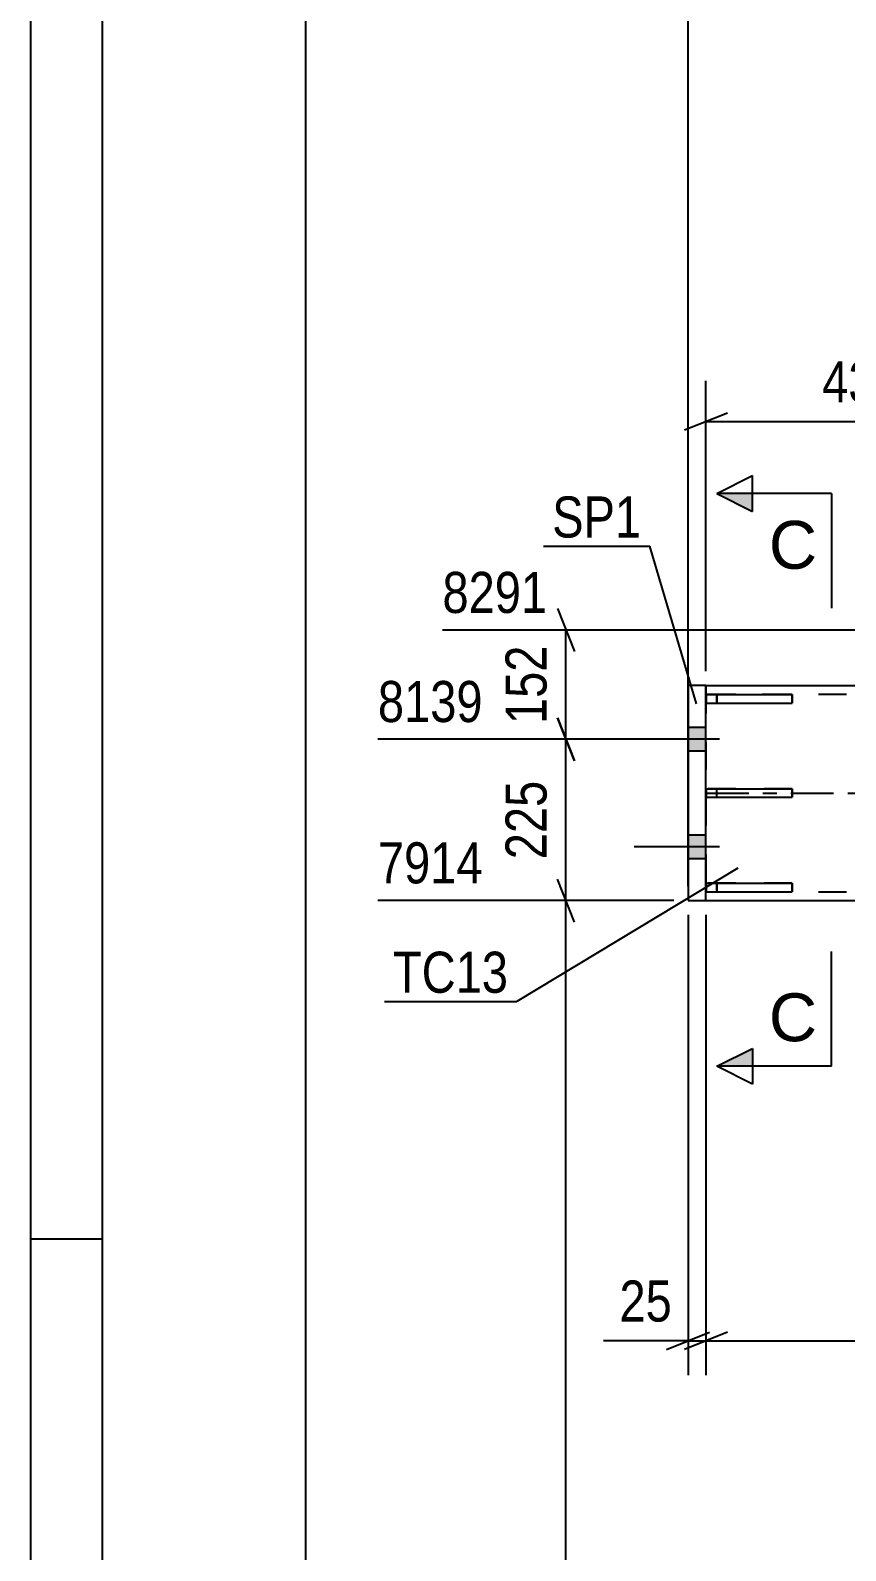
# Model space of a CAD drawing. Header units: millimetres. Extents: x 0 to 841, y 0 to 594.
# Drawn here: x 0 to 56.8, y 425.3 to 531.3 of the extents above; entities that cross this region are included whole.
import ezdxf

# ---------------------------------------------------------------- set-up
doc = ezdxf.new("R2010")
doc.units = ezdxf.units.MM
doc.linetypes.add('DXK_LINE_DOT2', pattern=[3.9198, 1.9599, -1.9599])
doc.linetypes.add('DXK_LINE_DOT3', pattern=[5.9187, 2.979, -0.9799, 0.9799, -0.9799])
doc.styles.add('Arial', font='ARIAL.TTF', dxfattribs={"height": 0.2})
doc.styles.add('Arial Narrow', font='ARIALN.TTF', dxfattribs={"height": 0.2})

# ---------------------------------------------------------------- blocks, each defined once
blk = doc.blocks.new('Unknown-682043673-6781')
at = {"color": 5, "linetype": 'Continuous'}
for p, q in [((0, 594), (0, 0)), ((5, 589), (5, 5)), ((5, 447), (0, 447))]:
    blk.add_line(p, q, dxfattribs=at)
blk = doc.blocks.new('Part-682043673-1407 - 1355')
at = {"color": 7, "linetype": 'DXK_LINE_DOT2'}
for p, q in [((53.1, 484.98), (47.1, 484.98)), ((47.1, 484.98), (47.1, 484.38)), ((47.85, 484.98), (47.85, 484.38)), ((53.1, 484.38), (53.1, 484.98)), ((47.1, 484.38), (53.1, 484.38))]:
    blk.add_line(p, q, dxfattribs=at)
blk = doc.blocks.new('Part-682043673-1368 - 1355')
at = {"color": 2, "linetype": 'Continuous'}
for p, q in [((47.09, 485.61), (68.78, 485.61)), ((77.11, 485.61), (100.87, 485.61)), ((47.09, 470.61), (100.87, 470.61))]:
    blk.add_line(p, q, dxfattribs=at)
at = {"color": 7, "linetype": 'DXK_LINE_DOT2'}
for p, q in [((47.09, 485.61), (47.09, 470.61)), ((68.78, 485.61), (77.11, 485.61)), ((100.87, 470.61), (100.87, 485.61)), ((47.09, 485.01), (100.87, 485.01)), ((47.09, 471.21), (100.87, 471.21))]:
    blk.add_line(p, q, dxfattribs=at)
at = {"color": 7, "linetype": 'DXK_LINE_DOT3'}
blk.add_line((47.09, 478.11), (100.87, 478.11), dxfattribs=at)
blk = doc.blocks.new('Part-682043673-1370 - 1355')
at = {"color": 2, "linetype": 'Continuous'}
for p, q in [((45.84, 485.61), (45.84, 470.61)), ((47.09, 485.61), (45.84, 485.61)), ((47.09, 470.61), (47.09, 485.61)), ((45.84, 470.61), (47.09, 470.61))]:
    blk.add_line(p, q, dxfattribs=at)
blk = doc.blocks.new('Part-682043673-1403 - 1355')
at = {"color": 2, "linetype": 'Continuous'}
for p, q in [((47.1, 478.41), (53.1, 478.41)), ((47.1, 478.41), (47.1, 477.81)), ((53.1, 478.41), (53.1, 477.81)), ((47.1, 477.81), (53.1, 477.81))]:
    blk.add_line(p, q, dxfattribs=at)
at = {"color": 7, "linetype": 'DXK_LINE_DOT2'}
blk.add_line((47.85, 477.81), (47.85, 478.41), dxfattribs=at)
blk = doc.blocks.new('Part-682043673-1404 - 1355')
at = {"color": 2, "linetype": 'Continuous'}
for p, q in [((47.1, 484.98), (53.1, 484.98)), ((47.1, 484.98), (47.1, 484.38)), ((53.1, 484.98), (53.1, 484.38)), ((47.1, 484.38), (53.1, 484.38))]:
    blk.add_line(p, q, dxfattribs=at)
at = {"color": 7, "linetype": 'DXK_LINE_DOT2'}
blk.add_line((47.85, 484.38), (47.85, 484.98), dxfattribs=at)
blk = doc.blocks.new('Part-682043673-1405 - 1355')
at = {"color": 2, "linetype": 'Continuous'}
for p, q in [((47.1, 471.83), (53.1, 471.83)), ((47.1, 471.83), (47.1, 471.23)), ((53.1, 471.83), (53.1, 471.23)), ((47.1, 471.23), (53.1, 471.23))]:
    blk.add_line(p, q, dxfattribs=at)
at = {"color": 7, "linetype": 'DXK_LINE_DOT2'}
blk.add_line((47.85, 471.23), (47.85, 471.83), dxfattribs=at)
blk = doc.blocks.new('Part-682043673-1406 - 1355')
at = {"color": 7, "linetype": 'DXK_LINE_DOT2'}
for p, q in [((53.1, 478.41), (47.1, 478.41)), ((47.1, 478.41), (47.1, 477.81)), ((47.85, 477.81), (47.85, 478.41)), ((53.1, 477.81), (53.1, 478.41)), ((47.1, 477.81), (53.1, 477.81))]:
    blk.add_line(p, q, dxfattribs=at)
blk = doc.blocks.new('Part-682043673-1408 - 1355')
at = {"color": 7, "linetype": 'DXK_LINE_DOT2'}
for p, q in [((53.1, 471.83), (47.1, 471.83)), ((47.1, 471.83), (47.1, 471.23)), ((47.85, 471.83), (47.85, 471.23)), ((53.1, 471.23), (53.1, 471.83)), ((47.1, 471.23), (53.1, 471.23))]:
    blk.add_line(p, q, dxfattribs=at)
blk = doc.blocks.new('Bolt-682043673-1445 - 1355')
at = {"linetype": 'Continuous'}
for points in [[(45.84, 482.68), (45.84, 481.03), (47.09, 481.03), (47.09, 482.68)], [(45.84, 482.68), (45.84, 481.03), (47.09, 481.03), (47.09, 482.68)], [(45.84, 475.18), (45.84, 473.53), (47.09, 473.53), (47.09, 475.18)], [(45.84, 475.18), (45.84, 473.53), (47.09, 473.53), (47.09, 475.18)]]:
    blk.add_hatch(color=1, dxfattribs=at).paths.add_polyline_path(points)
at = {"color": 1, "linetype": 'Continuous'}
for p, q in [((47.09, 482.68), (45.84, 482.68)), ((47.09, 482.68), (45.84, 482.68)), ((48.04, 481.86), (42.09, 481.86)), ((48.04, 481.86), (42.09, 481.86)), ((47.09, 481.03), (45.84, 481.03)), ((47.09, 481.03), (45.84, 481.03)), ((47.09, 475.18), (45.84, 475.18)), ((47.09, 475.18), (45.84, 475.18)), ((48.04, 474.36), (42.09, 474.36)), ((48.04, 474.36), (42.09, 474.36)), ((47.09, 473.53), (45.84, 473.53)), ((47.09, 473.53), (45.84, 473.53))]:
    blk.add_line(p, q, dxfattribs=at)
blk = doc.blocks.new('StraightDimension-682043673-8379 - 1355')
at = {"color": 7, "linetype": 'Continuous'}
for p, q in [((47.09, 469.61), (47.09, 437.5)), ((100.87, 469.61), (100.87, 437.5)), ((48.59, 440.5), (45.59, 439.3)), ((99.37, 439.3), (102.37, 440.5)), ((47.09, 439.9), (100.87, 439.9))]:
    blk.add_line(p, q, dxfattribs=at)
at = {"color": 0}
blk.add_wipeout([(78.24, 440.65), (78.24, 444.85), (69.73, 444.85), (69.73, 440.65)], dxfattribs=at)
at = {"color": 3, "style": 'Arial Narrow'}
blk.add_text('1075', height=2.863, dxfattribs=at).set_placement((70.33, 441.25))
blk = doc.blocks.new('StraightDimension-682043673-8493 - 1355')
at = {"color": 7, "linetype": 'Continuous'}
for p, q in [((47.09, 486.61), (47.09, 506.86)), ((68.78, 480.8), (68.78, 506.86)), ((48.59, 504.61), (45.59, 503.41)), ((47.09, 504.01), (68.78, 504.01)), ((67.28, 503.41), (70.28, 504.61))]:
    blk.add_line(p, q, dxfattribs=at)
at = {"color": 0}
blk.add_wipeout([(61.28, 504.76), (61.28, 508.96), (54.59, 508.96), (54.59, 504.76)], dxfattribs=at)
at = {"color": 3, "style": 'Arial Narrow'}
blk.add_text('434', height=2.863, dxfattribs=at).set_placement((55.19, 505.36))
blk = doc.blocks.new('StraightDimension-682043673-7947 - 1355')
at = {"color": 7, "linetype": 'Continuous'}
blk.add_line((19.19, 275.35), (19.19, 541.1), dxfattribs=at)
blk = doc.blocks.new('StraightDimension-682043673-8018 - 1355')
at = {"color": 7, "linetype": 'Continuous'}
blk.add_line((45.84, 471.61), (45.84, 555.91), dxfattribs=at)
blk = doc.blocks.new('StraightDimension-682043673-8380 - 1355')
at = {"color": 7, "linetype": 'Continuous'}
for p, q in [((45.84, 469.61), (45.84, 437.5)), ((47.09, 469.61), (47.09, 437.5)), ((44.34, 439.3), (47.34, 440.5)), ((48.59, 440.5), (45.59, 439.3)), ((45.84, 439.9), (39.94, 439.9)), ((45.84, 439.9), (39.94, 439.9)), ((45.84, 439.9), (47.09, 439.9))]:
    blk.add_line(p, q, dxfattribs=at)
at = {"color": 0}
blk.add_wipeout([(45.32, 440.65), (45.32, 444.85), (40.46, 444.85), (40.46, 440.65)], dxfattribs=at)
at = {"color": 3, "style": 'Arial Narrow'}
blk.add_text('25', height=2.863, dxfattribs=at).set_placement((41.06, 441.25))
blk = doc.blocks.new('StraightDimension-682043673-59444 - 1355')
at = {"color": 7, "linetype": 'Continuous'}
for p, q in [((36.73, 490.97), (37.93, 487.97)), ((99.87, 489.47), (28.72, 489.47)), ((37.33, 481.86), (37.33, 489.47)), ((37.93, 480.36), (36.73, 483.36)), ((42.34, 481.86), (24.22, 481.86))]:
    blk.add_line(p, q, dxfattribs=at)
at = {"color": 0, "linetype": 'Continuous'}
blk.add_wipeout([(36.63, 490.07), (36.63, 494.27), (28.12, 494.27), (28.12, 490.07)], dxfattribs=at)
at = {"color": 0}
blk.add_wipeout([(36.58, 489), (32.38, 489), (32.38, 482.32), (36.58, 482.32)], dxfattribs=at)
at = {"color": 3, "linetype": 'Continuous', "style": 'Arial Narrow'}
blk.add_text('8291', height=2.863, dxfattribs=at).set_placement((28.72, 490.67))
at = {"color": 3, "style": 'Arial Narrow'}
blk.add_text('152', height=2.863, rotation=90.0002, dxfattribs=at).set_placement((35.98, 482.92))
blk = doc.blocks.new('StraightDimension-682043673-59445 - 1355')
at = {"color": 7, "linetype": 'Continuous'}
for p, q in [((36.73, 483.36), (37.93, 480.36)), ((42.34, 481.86), (24.22, 481.86)), ((37.33, 470.61), (37.33, 481.86)), ((37.93, 469.11), (36.73, 472.11)), ((44.84, 470.61), (24.22, 470.61))]:
    blk.add_line(p, q, dxfattribs=at)
at = {"color": 0, "linetype": 'Continuous'}
blk.add_wipeout([(32.13, 482.46), (32.13, 486.66), (23.62, 486.66), (23.62, 482.46)], dxfattribs=at)
at = {"color": 0}
blk.add_wipeout([(36.58, 479.57), (32.38, 479.57), (32.38, 472.89), (36.58, 472.89)], dxfattribs=at)
at = {"color": 3, "linetype": 'Continuous', "style": 'Arial Narrow'}
blk.add_text('8139', height=2.863, dxfattribs=at).set_placement((24.22, 483.06))
at = {"color": 3, "style": 'Arial Narrow'}
blk.add_text('225', height=2.863, rotation=90.0002, dxfattribs=at).set_placement((35.98, 473.49))
blk = doc.blocks.new('StraightDimension-682043673-59446 - 1355')
at = {"color": 7, "linetype": 'Continuous'}
for p, q in [((37.93, 469.11), (36.73, 472.11)), ((44.84, 470.61), (24.22, 470.61)), ((37.33, 328.61), (37.33, 470.61))]:
    blk.add_line(p, q, dxfattribs=at)
at = {"color": 0, "linetype": 'Continuous'}
blk.add_wipeout([(32.13, 471.21), (32.13, 475.41), (23.62, 475.41), (23.62, 471.21)], dxfattribs=at)
at = {"color": 3, "linetype": 'Continuous', "style": 'Arial Narrow'}
blk.add_text('7914', height=2.863, dxfattribs=at).set_placement((24.22, 471.81))
blk = doc.blocks.new('Mark-682043673-8546 - 1355')
at = {"color": 30, "linetype": 'Continuous'}
for p in [(49.32, 472.86), (24.67, 463.58)]:
    blk.add_line(p, (33.91, 463.58), dxfattribs=at)
at = {"color": 0}
blk.add_wipeout([(33.31, 464.18), (33.31, 467.18), (25.27, 467.18), (25.27, 464.18)], dxfattribs=at)
blk.add_wipeout([(33.31, 464.18), (33.31, 467.18), (25.27, 467.18), (25.27, 464.18)], dxfattribs=at)
at = {"color": 3, "style": 'Arial Narrow'}
blk.add_text('TC13', height=2.863, dxfattribs=at).set_placement((25.27, 464.18))
blk = doc.blocks.new('Mark-682043673-8552 - 1355')
at = {"color": 30, "linetype": 'Continuous'}
for p in [(35.77, 495.33), (46.42, 484.32)]:
    blk.add_line(p, (43.18, 495.33), dxfattribs=at)
at = {"color": 0}
blk.add_wipeout([(42.58, 495.93), (42.58, 498.93), (36.37, 498.93), (36.37, 495.93)], dxfattribs=at)
blk.add_wipeout([(42.58, 495.93), (42.58, 498.93), (36.37, 498.93), (36.37, 495.93)], dxfattribs=at)
at = {"color": 3, "style": 'Arial Narrow'}
blk.add_text('SP1', height=2.863, dxfattribs=at).set_placement((36.37, 495.93))
blk = doc.blocks.new('SectionMark-682043673-9627 - 1355')
at = {"linetype": 'Continuous'}
for points in [[(50.34, 499), (50.34, 497.75), (47.84, 499)], [(50.34, 460.3), (50.34, 459.05), (47.84, 459.05)]]:
    blk.add_hatch(color=6, dxfattribs=at).paths.add_polyline_path(points)
at = {"color": 6, "linetype": 'Continuous'}
for p, q in [((47.84, 499), (50.34, 500.25)), ((50.34, 497.75), (50.34, 500.25)), ((55.84, 499), (47.84, 499)), ((47.84, 499), (50.34, 497.75)), ((55.84, 499), (55.84, 491)), ((55.84, 459.05), (55.84, 467.05)), ((47.84, 459.05), (50.34, 460.3)), ((50.34, 460.3), (50.34, 457.8)), ((55.84, 459.05), (47.84, 459.05)), ((50.34, 457.8), (47.84, 459.05))]:
    blk.add_line(p, q, dxfattribs=at)
at = {"color": 0, "linetype": 'Continuous'}
for points in [[(54.84, 493.75), (54.84, 497.25), (51.47, 497.25), (51.47, 493.75)], [(54.84, 460.8), (54.84, 464.3), (51.47, 464.3), (51.47, 460.8)]]:
    blk.add_wipeout(points, dxfattribs=at)
at = {"color": 3, "linetype": 'Continuous', "style": 'Arial'}
for p in [(51.47, 493.75), (51.47, 460.8)]:
    blk.add_text('C', height=3.34, dxfattribs=at).set_placement(p)

msp = doc.modelspace()

# ---------------------------------------------------------------- block references
for name in ['Unknown-682043673-6781', 'Part-682043673-1370 - 1355', 'Part-682043673-1368 - 1355', 'Part-682043673-1407 - 1355', 'Part-682043673-1404 - 1355', 'Bolt-682043673-1445 - 1355', 'Part-682043673-1403 - 1355', 'Part-682043673-1406 - 1355', 'Part-682043673-1405 - 1355', 'Part-682043673-1408 - 1355']:
    msp.add_blockref(name, (0, 0))

# ---------------------------------------------------------------- next in the draw order: block references
for name in ['StraightDimension-682043673-8493 - 1355', 'StraightDimension-682043673-8379 - 1355']:
    msp.add_blockref(name, (0, 0))

# ---------------------------------------------------------------- next in the draw order: block references
msp.add_blockref('StraightDimension-682043673-7947 - 1355', (0, 0))

# ---------------------------------------------------------------- next in the draw order: block references
for name in ['StraightDimension-682043673-8018 - 1355', 'StraightDimension-682043673-8380 - 1355']:
    msp.add_blockref(name, (0, 0))

# ---------------------------------------------------------------- next in the draw order: block references
msp.add_blockref('StraightDimension-682043673-59444 - 1355', (0, 0))

# ---------------------------------------------------------------- next in the draw order: block references
msp.add_blockref('StraightDimension-682043673-59445 - 1355', (0, 0))

# ---------------------------------------------------------------- next in the draw order: block references
for name in ['Mark-682043673-8552 - 1355', 'StraightDimension-682043673-59446 - 1355']:
    msp.add_blockref(name, (0, 0))

# ---------------------------------------------------------------- next in the draw order: block references
msp.add_blockref('Mark-682043673-8546 - 1355', (0, 0))

# ---------------------------------------------------------------- next in the draw order: block references
msp.add_blockref('SectionMark-682043673-9627 - 1355', (0, 0))

doc.saveas('drawing.dxf')
